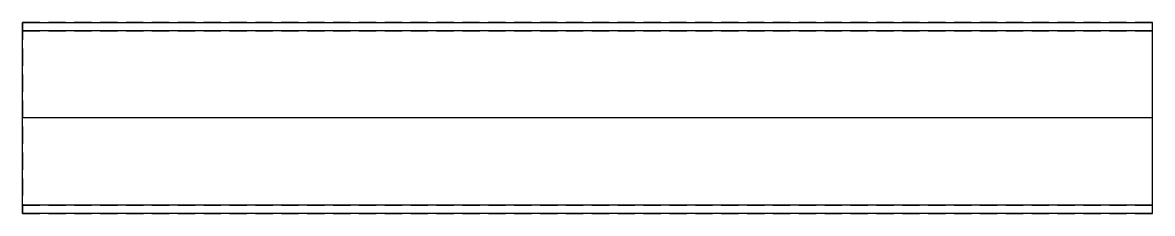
# Model space of a CAD drawing. Extents: x 0 to 416, y -70 to 0.
import ezdxf

# ---------------------------------------------------------------- set-up
doc = ezdxf.new("R2010")
doc.units = 0
doc.linetypes.add('HIDDEN', pattern=[9.525, 6.35, -3.175])
doc.layers.get('0').update_dxf_attribs({"linetype": 'CONTINUOUS'})

msp = doc.modelspace()

# ---------------------------------------------------------------- linework, layer by layer
at = {"linetype": 'CONTINUOUS'}
for p, q in [((0, -70), (0, 0)), ((0, 0), (415.89, 0)), ((415.89, -70), (415.89, 0)), ((415.89, -3), (0, -3)), ((415.89, -35), (0, -35)), ((415.89, -67), (0, -67)), ((415.89, -70), (0, -70))]:
    msp.add_line(p, q, dxfattribs=at)
at = {"linetype": 'HIDDEN'}
for p, q in [((0, 0), (0, -70)), ((415.89, 0), (0, 0)), ((415.89, -70), (415.89, 0)), ((0, -3), (415.89, -3)), ((0, -67), (415.89, -67)), ((0, -70), (415.89, -70))]:
    msp.add_line(p, q, dxfattribs=at)

doc.saveas('drawing.dxf')
